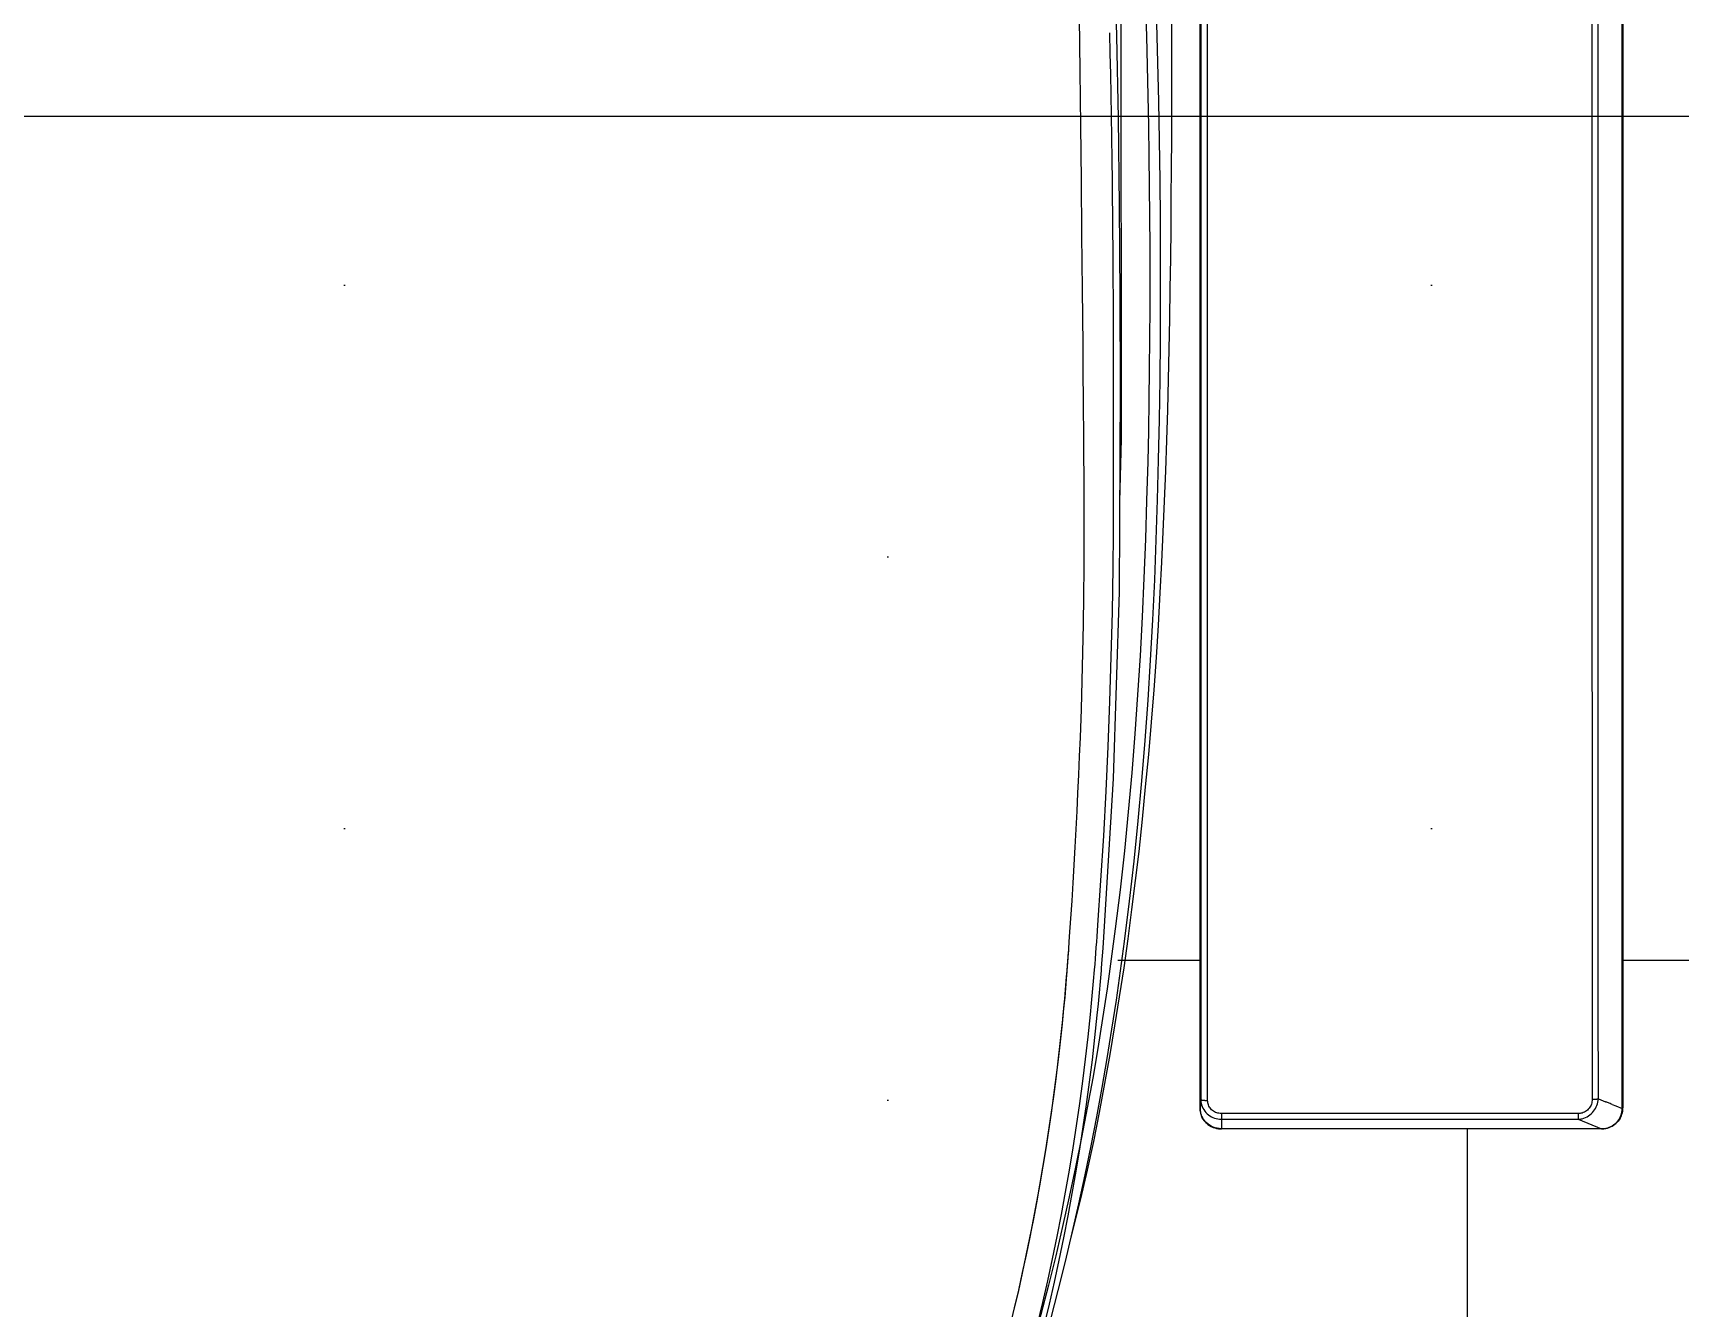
# Model space of a CAD drawing. Header units: millimetres. Extents: x 7294529 to 7346664, y 234399 to 276449.
# Drawn here: x 7302490.3 to 7302730.8, y 250570.3 to 250756.6 of the extents above; entities that cross this region are included whole.
import ezdxf
from ezdxf.xclip import XClip

# ---------------------------------------------------------------- set-up
doc = ezdxf.new("R2010")
doc.units = ezdxf.units.MM
doc.header["$LTSCALE"] = 100
doc.header["$XCLIPFRAME"] = 2
for name, color, linetype in [('AA-BORD-XREF', 15, 'Continuous'), ('BP', 7, 'Continuous'), ('U-39B-EX$0$FUR_욕실', 8, 'Continuous'), ('U-39B-EX$0$HAT', 8, 'Continuous'), ('U-39B-EX$0$S-ELE', 4, 'Continuous')]:
    doc.layers.add(name, color=color, linetype=linetype)
doc.layers.add('Defpoint', color=142, linetype='Continuous', plot=False)

# ---------------------------------------------------------------- blocks, each defined once
blk = doc.blocks.new('U-39B-EX$0$대변기')
blk.add_wipeout([(22.25, 172.54), (8.91, 147.75), (6.75, 136.34), (0, 0), (6.75, -136.34), (8.91, -147.75), (22.08, -172.29), (48.75, -190.93), (71.39, -195), (166.78, -195), (163.87, -199.59), (211.56, -201.09), (211.59, -201.6), (211.81, -202.64), (212.51, -203.59), (213.12, -203.98), (214.15, -204.2), (220.75, -204.2), (220.75, -206.36), (211.68, -206.36), (211.16, -206.4), (210.27, -206.68), (209.31, -207.43), (208.75, -208.41), (208.59, -209.09), (208.56, -209.46), (208.57, -265.02), (208.68, -265.02), (208.78, -265.75), (209.15, -266.63), (209.44, -267.04), (210.11, -267.63), (210.66, -267.92), (211.05, -268.03), (211.75, -268.12), (489.29, -268.12), (490.39, -267.86), (490.87, -267.71), (491.45, -267.22), (492.01, -266.5), (492.24, -265.95), (492.34, -265.59), (492.39, -265), (492.39, -209.47), (492.27, -208.62), (492.05, -208.04), (491.65, -207.42), (491.18, -206.97), (490.66, -206.65), (490.05, -206.44), (489.56, -206.38), (489.29, -206.36), (294.65, -206.36), (294.65, -204.2), (299.37, -204.2), (299.93, -204.14), (300.82, -203.77), (301.13, -203.53), (301.57, -203.01), (301.8, -202.57), (301.98, -201.86), (301.98, -201.81), (356.76, -202.11), (409.65, -200.73), (451.07, -197.49), (521.76, -184.13), (558.83, -171.77), (607.51, -146.93), (640.32, -121.72), (666.4, -92.64), (682.86, -64.81), (689.37, -48.84), (694.46, -30.58), (696.68, -17.3), (697.46, -8.65), (697.7, 0.02), (696.02, 21.31), (691.27, 41.8), (683.34, 62.6), (669.05, 87.71), (652.78, 108.07), (630.64, 128.96), (599.08, 150.93), (558.2, 170.85), (516.94, 184.22), (478.6, 192.5), (440.58, 197.36), (409.56, 199.56), (375.33, 200.69), (311.09, 200.7), (281.72, 200.87), (251.35, 200.76), (223.33, 200.38), (188.29, 199.95), (182.4, 198.16), (177.52, 194.77), (79.8, 195), (40.7, 194.57), (37.25, 193.23), (37.25, 185.31)]).dxf.layer = 'U-39B-EX$0$FUR_욕실'
at = {"layer": 'U-39B-EX$0$FUR_욕실'}
for p, q in [((211.99, -191.34), (332.78, -194.14)), ((465.96, -192.15), (468.22, -191.98)), ((465.96, -192.15), (468.22, -191.98)), ((391.64, -194.87), (328.3, -194.83)), ((400.7, -194.62), (391.64, -194.87)), ((489.29, -206.36, 0), (211.75, -206.36, 0)), ((489.29, -206.36, 0), (211.75, -206.36, 0)), ((488.08, -206.46, 0), (489.42, -206.37, 0)), ((489.42, -206.37, 0), (489.29, -206.36, 0)), ((488.23, -207.46, 0), (221.7, -207.46, 0)), ((490.14, -261.59, 0), (490.14, -209.47, 0)), ((490.97, -209.47, 0), (490.97, -261.59, 0)), ((490.97, -209.47, 0), (492.39, -209.47, 0)), ((492.39, -265, 0), (492.39, -209.47, 0)), ((492.39, -265, 0), (492.39, -209.47, 0)), ((492.39, -209.47, 0), (492.39, -209.47, 0)), ((492.39, -209.47, 0), (492.39, -209.47, 0)), ((490.97, -261.59, 0), (490.97, -261.59, 0)), ((490.97, -261.59, 0), (492.39, -265, 0)), ((487.98, -264.53, 0), (488.13, -264.89, 0)), ((488.13, -264.89, 0), (488.41, -265.57, 0)), ((488.81, -266.53, 0), (489.03, -267.08, 0)), ((492.39, -265, 0), (492.39, -265, 0)), ((492.39, -265, 0), (492.39, -265, 0)), ((492.39, -265.02, 0), (492.39, -265.03, 0)), ((211.75, -268.07, 0), (489.29, -268.07, 0)), ((211.75, -268.12, 0), (489.29, -268.12, 0)), ((489.03, -267.08, 0), (489.41, -267.99, 0)), ((489.41, -268.03, 0), (489.29, -268.07, 0)), ((489.41, -268.03, 0), (489.39, -268.03, 0)), ((490.39, -267.86, 0), (490.51, -267.82, 0))]:
    blk.add_line(p, q, dxfattribs=at)
for points in [[(384.1, -194.69), (413.91, -194.56), (441.2, -193.67), (465.96, -192.15)], [(332.76, -194.14), (344.74, -194.38), (357.46, -194.55), (370.69, -194.66), (384.1, -194.69)]]:
    blk.add_lwpolyline(points, dxfattribs=at)
at = {"layer": 'U-39B-EX$0$FUR_욕실', "elevation": 0, "flags": 128}
for points in [[(489.42, -206.37), (488.81, -206.37), (486.35, -206.37), (476.52, -206.37), (437.21, -206.37), (279.95, -206.37), (270.77, -206.37), (214.54, -206.37), (211.89, -206.37)], [(211.89, -206.37), (214.54, -206.37), (270.77, -206.37), (350.66, -206.37), (406.89, -206.37), (463.12, -206.37), (489.42, -206.37)], [(221.55, -206.46), (223.53, -206.46), (231.43, -206.46), (263.07, -206.46), (389.6, -206.46), (431.86, -206.46), (488.08, -206.46)], [(490.14, -209.47), (490.29, -209.47), (490.43, -209.47), (490.56, -209.47), (490.68, -209.47), (490.78, -209.47), (490.86, -209.47), (490.93, -209.47), (490.97, -209.47)], [(492.39, -209.47), (492.39, -209.47), (492.39, -209.47), (492.39, -209.47), (492.39, -209.47), (492.39, -209.47), (492.39, -209.47), (492.39, -209.47), (492.39, -209.47)], [(221.93, -263.52), (339.15, -263.56), (398.71, -263.59), (458.27, -263.62), (488.06, -263.64)], [(489.39, -268.03), (380.66, -268.03), (350.65, -268.03), (230.61, -268.03), (211.92, -268.03)], [(211.93, -268.01), (212.54, -268.01), (215, -268.01), (224.83, -268.01), (264.14, -268.01), (342.77, -268), (416.09, -268), (489.41, -267.99)]]:
    blk.add_lwpolyline(points, dxfattribs=at)
at = {"layer": 'U-39B-EX$0$FUR_욕실'}
blk.add_arc((489.38, -267.98, 0), 0.0552, 309.1807, 353.2364, dxfattribs=at)
for points, knots in [([(198.39, -168.28, 0), (198.39, -168.7, 0), (198.4, -170.2, 0), (198.63, -172.74, 0), (199.29, -175.91, 0), (200.45, -178.92, 0), (202.1, -181.67, 0), (204.2, -183.95, 0), (206.81, -185.93, 0), (209.96, -187.49, 0), (213.56, -188.58, 0), (217.28, -189.28, 0), (224.74, -190.2, 0), (238.4, -191.75, 0), (257.98, -193.82, 0), (279.92, -195.74, 0), (301.73, -197.24, 0), (322.27, -198.22, 0), (341.41, -198.78, 0), (359.05, -199.03, 0), (376.89, -199.03, 0), (396.39, -198.74, 0), (417.57, -198.02, 0), (440.37, -196.53, 0), (461.42, -194.34, 0), (480.64, -191.53, 0), (498.01, -188.31, 0), (515.24, -184.34, 0), (531.63, -179.77, 0), (547.17, -174.62, 0), (561.86, -168.97, 0), (576.26, -162.58, 0), (590.29, -155.44, 0), (603.88, -147.53, 0), (616.39, -139.21, 0), (627.84, -130.55, 0), (638.27, -121.66, 0), (648.12, -112.12, 0), (657.31, -101.96, 0), (665.44, -91.56, 0), (672.5, -80.98, 0), (678.55, -70.32, 0), (683.82, -59.25, 0), (688.21, -47.9, 0), (691.68, -36.31, 0), (694.21, -24.54, 0), (695.79, -12.6, 0), (696.31, -1.18, 0), (695.89, 9.64, 0), (694.74, 19.83, 0), (692.89, 29.91, 0), (690.07, 40.93, 0), (686.02, 52.8, 0), (680.51, 65.34, 0), (674, 77.38, 0), (666.63, 88.73, 0), (658.5, 99.34, 0), (649.73, 109.25, 0), (640.31, 118.58, 0), (630.36, 127.31, 0), (618.86, 136.27, 0), (605.69, 145.25, 0), (590.78, 154.03, 0), (575.33, 161.88, 0), (559.46, 168.81, 0), (541.95, 175.34, 0), (522.76, 181.24, 0), (501.9, 186.36, 0), (480.65, 190.41, 0), (459.06, 193.45, 0), (437.23, 195.59, 0), (415.66, 196.91, 0), (394.45, 197.64, 0), (373.63, 197.93, 0), (353.05, 197.82, 0), (332.51, 197.38, 0), (312.07, 196.6, 0), (291.74, 195.4, 0), (271.8, 193.9, 0), (255.53, 192.29, 0), (242.7, 191.13, 0), (233.17, 190.38, 0), (223.76, 189.31, 0), (216.13, 188.11, 0), (210.32, 186.52, 0), (206.85, 184.79, 0), (204.18, 182.73, 0), (202.11, 180.5, 0), (200.4, 177.68, 0), (199.17, 174.36, 0), (198.49, 170.79, 0), (198.42, 168.33, 0), (198.39, 167.1, 0)], [0, 0, 0, 0, 0.001013, 0.003622, 0.006228, 0.009035, 0.011841, 0.014627, 0.017416, 0.020908, 0.024426, 0.027971, 0.031501, 0.045381, 0.066017, 0.085104, 0.104198, 0.12328, 0.137934, 0.152601, 0.167268, 0.181921, 0.200236, 0.218565, 0.236881, 0.250956, 0.265043, 0.279128, 0.293198, 0.305689, 0.318219, 0.330762, 0.343296, 0.355806, 0.368283, 0.37916, 0.390074, 0.400992, 0.41189, 0.422754, 0.432485, 0.442242, 0.451997, 0.461726, 0.47128, 0.480865, 0.490446, 0.499993, 0.508129, 0.516286, 0.524445, 0.532584, 0.543445, 0.554344, 0.565246, 0.576112, 0.586613, 0.597144, 0.607694, 0.61824, 0.628753, 0.642488, 0.65626, 0.670054, 0.683843, 0.697592, 0.714681, 0.731786, 0.74888, 0.766406, 0.783944, 0.801471, 0.818416, 0.835382, 0.852348, 0.869292, 0.88688, 0.904485, 0.922096, 0.939692, 0.948425, 0.957164, 0.965892, 0.974611, 0.978706, 0.982792, 0.98541, 0.988024, 0.991033, 0.994042, 0.997019, 1, 1, 1, 1]), ([(216.43, 189.48, 0), (218.56, 189.89, 0), (223.77, 190.88, 0), (232.28, 191.76, 0), (241.85, 192.56, 0), (254.52, 193.72, 0), (270.37, 195.32, 0), (289.67, 196.82, 0), (309.32, 198.03, 0), (329.55, 198.88, 0), (350.38, 199.37, 0), (371.78, 199.53, 0), (393.43, 199.26, 0), (415.08, 198.52, 0), (436.66, 197.22, 0), (458.08, 195.16, 0), (477.79, 192.44, 0), (495.73, 189.19, 0), (511.91, 185.61, 0), (527.93, 181.34, 0), (543.99, 176.27, 0), (560.03, 170.29, 0), (576, 163.32, 0), (591.53, 155.43, 0), (606.54, 146.59, 0), (619.78, 137.56, 0), (631.36, 128.53, 0), (641.4, 119.73, 0), (650.88, 110.33, 0), (659.72, 100.34, 0), (667.92, 89.64, 0), (675.35, 78.19, 0), (681.92, 66.02, 0), (687.48, 53.36, 0), (691.56, 41.38, 0), (694.41, 30.24, 0), (696.28, 20.05, 0), (697.44, 9.75, 0), (697.86, -1.19, 0), (697.33, -12.73, 0), (695.75, -24.79, 0), (693.19, -36.69, 0), (689.69, -48.4, 0), (685.25, -59.87, 0), (679.94, -71.04, 0), (673.83, -81.8, 0), (666.71, -92.48, 0), (658.52, -102.97, 0), (649.27, -113.21, 0), (639.33, -122.82, 0), (628.83, -131.78, 0), (617.3, -140.51, 0), (604.71, -148.88, 0), (591.04, -156.84, 0), (576.93, -164.02, 0), (562.44, -170.44, 0), (547.68, -176.13, 0), (532.19, -181.26, 0), (516, -185.78, 0), (499.13, -189.69, 0), (482.11, -192.89, 0), (462.9, -195.75, 0), (441.5, -198.03, 0), (418.01, -199.59, 0), (394.51, -200.39, 0), (371.13, -200.68, 0), (347.95, -200.52, 0), (326.9, -199.97, 0), (307.94, -199.13, 0), (290.95, -198.09, 0), (274.24, -196.8, 0), (255.58, -195.11, 0), (237.59, -193.13, 0), (224.27, -191.69, 0), (218.47, -190.89, 0), (217.61, -190.77, 0)], [0, 0, 0, 0, 0.006414, 0.015663, 0.024923, 0.034178, 0.052154, 0.070145, 0.08813, 0.106098, 0.124692, 0.14331, 0.161928, 0.180522, 0.198654, 0.216798, 0.23493, 0.248839, 0.262762, 0.276681, 0.290586, 0.305167, 0.319791, 0.33442, 0.349026, 0.363592, 0.374762, 0.385967, 0.397177, 0.408367, 0.419523, 0.431089, 0.442694, 0.454295, 0.465855, 0.474529, 0.483225, 0.491917, 0.500588, 0.510762, 0.520971, 0.531186, 0.541366, 0.55172, 0.562103, 0.572488, 0.582845, 0.594387, 0.605965, 0.617564, 0.629159, 0.640716, 0.653946, 0.667211, 0.680502, 0.693803, 0.70709, 0.720335, 0.734871, 0.749421, 0.763973, 0.778513, 0.798415, 0.818332, 0.838233, 0.858409, 0.878602, 0.898779, 0.914313, 0.929857, 0.945405, 0.960943, 0.982757, 0.997423, 1, 1, 1, 1]), ([(604.54, -145.97), (603.46, -146.55), (601.25, -147.74), (596.75, -150.11), (591.02, -153.03), (584.09, -156.41), (570.08, -162.83), (548.45, -171.26), (528.59, -176.92), (518.52, -179.28)], [0, 0, 0, 0, 0.039701, 0.081457, 0.164878, 0.24822, 0.331513, 0.664619, 1, 1, 1, 1]), ([(465.89, -191.16), (466.97, -191.08), (470.24, -190.82), (477.84, -190.14), (488.7, -188.83), (501.67, -186.75), (518.82, -183.3), (539.9, -177.76), (560.4, -170.62), (576.39, -163.99), (586.21, -159.46), (593.97, -155.62), (599.75, -152.64), (603.58, -150.6), (605.49, -149.57)], [0, 0, 0, 0, 0.022282, 0.066856, 0.156105, 0.245608, 0.335377, 0.513517, 0.690371, 0.778671, 0.867053, 0.911312, 0.955625, 1, 1, 1, 1]), ([(468.22, -191.98), (468.55, -191.95), (471.07, -191.75), (477.95, -191.13), (488.83, -189.82), (501.85, -187.73), (519.05, -184.27), (540.19, -178.72), (560.75, -171.56), (576.79, -164.91), (586.63, -160.36), (594.41, -156.51), (600.21, -153.53), (604.05, -151.48), (605.97, -150.45)], [0, 0, 0, 0, 0.006979, 0.052255, 0.142908, 0.23382, 0.325002, 0.505945, 0.685583, 0.775273, 0.865045, 0.909975, 0.954955, 1, 1, 1, 1]), ([(175.32, -171.85, 0), (175.4, -173.08, 0), (175.56, -175.55, 0), (176.26, -179.12, 0), (177.36, -182.47, 0), (178.87, -185.54, 0), (180.8, -188.24, 0), (183.26, -190.69, 0), (186.23, -192.71, 0), (189.8, -194.3, 0), (193.72, -195.27, 0), (202.89, -196.3, 0), (217.22, -197.59, 0), (237.03, -199.1, 0), (257.29, -200.29, 0), (276.28, -201.11, 0), (293.92, -201.65, 0), (310.1, -201.99, 0), (326.56, -202.17, 0), (343.47, -202.2, 0), (360.78, -202.1, 0), (378.43, -201.85, 0), (396.2, -201.36, 0), (414.39, -200.54, 0), (432.96, -199.35, 0), (445.55, -198.06, 0), (451.85, -197.41, 0)], [0, 0, 0, 0, 0.011878, 0.023745, 0.03504, 0.046327, 0.057664, 0.069006, 0.082797, 0.096612, 0.112546, 0.128518, 0.202229, 0.276443, 0.350679, 0.424875, 0.480613, 0.536408, 0.592191, 0.64791, 0.70551, 0.763162, 0.820811, 0.878407, 0.939206, 1, 1, 1, 1]), ([(518.55, -179.28), (504.95, -182.48), (489.44, -185.08), (472.95, -186.64), (469.91, -186.9), (468.18, -187.03), (463.84, -187.35), (452.98, -188.08), (442.55, -188.59), (435.19, -188.88)], [0, 0, 0, 0, 0.500485, 0.562901, 0.594113, 0.609721, 0.625329, 0.750198, 1, 1, 1, 1]), ([(518.52, -179.28), (511.68, -180.89), (497.91, -183.66), (482.26, -185.77), (471.81, -186.77), (468.15, -187.05), (466.23, -187.19), (466.05, -187.2)], [0, 0, 0, 0, 0.397095, 0.792478, 0.89126, 0.990019, 1, 1, 1, 1]), ([(451.85, -197.41, 0), (457.52, -196.72, 0), (468.86, -195.34, 0), (485.79, -192.48, 0), (499.12, -189.85, 0), (506.74, -187.86, 0), (508.79, -187.32, 0)], [0, 0, 0, 0, 0.296042, 0.5920677, 0.8899474, 1, 1, 1, 1]), ([(435.19, -188.88), (429.67, -189.09), (418.67, -189.39), (406.31, -189.48), (398.11, -189.43), (392.68, -189.39), (383.23, -189.32), (364.5, -189.15), (338.02, -188.86), (316.92, -188.57), (307.92, -188.38)], [0, 0, 0, 0, 0.128721, 0.256371, 0.28812, 0.31977, 0.382879, 0.508337, 0.75621, 1, 1, 1, 1]), ([(384.1, -193.69), (386.29, -193.69), (390.66, -193.69), (397.21, -193.69), (403.77, -193.69), (416.87, -193.56), (436.5, -193.01), (455.01, -191.96), (464.8, -191.24), (465.89, -191.16)], [0, 0, 0, 0, 0.080106, 0.160211, 0.240304, 0.320362, 0.640313, 0.960036, 1, 1, 1, 1]), ([(332.26, -193.14), (336.29, -193.23), (344.58, -193.4), (353.97, -193.52), (360.44, -193.58), (364.9, -193.62), (372.79, -193.67), (379.57, -193.69), (384.1, -193.69)], [0, 0, 0, 0, 0.233226, 0.479703, 0.543407, 0.607851, 0.73758, 1, 1, 1, 1]), ([(488.08, -206.46, 0), (488.08, -206.46, 0), (488.26, -206.46, 0), (488.78, -206.51, 0), (489.6, -206.84, 0), (490.37, -207.54, 0), (490.86, -208.46, 0), (490.97, -209.14, 0), (490.97, -209.47, 0), (490.97, -209.47, 0)], [0, 0, 0, 0, 0.000013, 0.118887, 0.338203, 0.560788, 0.781534, 0.999987, 1, 1, 1, 1]), ([(492.39, -209.47, 0), (492.38, -209.42, 0), (492.38, -209.01, 0), (492.2, -208.22, 0), (491.62, -207.3, 0), (490.79, -206.66, 0), (490.02, -206.41, 0), (489.56, -206.37, 0), (489.42, -206.37, 0), (489.42, -206.37, 0)], [0, 0, 0, 0, 0.034273, 0.256775, 0.498868, 0.705944, 0.913527, 0.999987, 1, 1, 1, 1]), ([(489.42, -206.37, 0), (489.56, -206.38, 0), (490.02, -206.4, 0), (490.78, -206.65, 0), (491.62, -207.29, 0), (492.21, -208.22, 0), (492.38, -209.01, 0), (492.39, -209.42, 0), (492.39, -209.47, 0), (492.39, -209.47, 0)], [0, 0, 0, 0, 0.08607, 0.293082, 0.500038, 0.742485, 0.965616, 0.999987, 1, 1, 1, 1]), ([(489.61, -206.38, 0), (489.59, -206.38, 0), (489.54, -206.38, 0), (489.5, -206.37, 0), (489.48, -206.37, 0)], [0, 0, 0, 0, 0.502996, 1, 1, 1, 1]), ([(492.36, -209.46, 0), (492.31, -209.05, 0), (492.22, -208.23, 0), (491.5, -207.24, 0), (490.82, -206.65, 0), (490.38, -206.57, 0), (490.34, -206.57, 0)], [0, 0, 0, 0, 0.322722, 0.644299, 0.966017, 1, 1, 1, 1]), ([(490.14, -209.47, 0), (490.12, -209.24, 0), (490.07, -208.78, 0), (489.72, -208.16, 0), (489.21, -207.7, 0), (488.68, -207.48, 0), (488.34, -207.47, 0), (488.23, -207.46, 0)], [0, 0, 0, 0, 0.224716, 0.44952, 0.671495, 0.885383, 1, 1, 1, 1]), ([(492.39, -209.47, 0), (492.39, -209.47, 0), (492.39, -209.47, 0), (492.39, -209.47, 0), (492.39, -209.47, 0)], [0, 0, 0, 0, 0.141615, 1, 1, 1, 1]), ([(490.97, -261.59, 0), (490.97, -261.59, 0), (490.96, -261.78, 0), (490.89, -262.31, 0), (490.53, -263.12, 0), (489.84, -263.87, 0), (488.97, -264.37, 0), (488.31, -264.51, 0), (487.98, -264.53, 0), (487.98, -264.53, 0)], [0, 0, 0, 0, 0.000013, 0.126605, 0.350795, 0.569711, 0.782634, 0.999987, 1, 1, 1, 1]), ([(488.06, -263.64, 0), (488.29, -263.62, 0), (488.76, -263.57, 0), (489.39, -263.21, 0), (489.87, -262.67, 0), (490.11, -262.09, 0), (490.13, -261.72, 0), (490.14, -261.59, 0)], [0, 0, 0, 0, 0.217917, 0.435576, 0.658512, 0.880199, 1, 1, 1, 1]), ([(487.98, -264.53, 0), (487.32, -264.53, 0), (484.02, -264.53, 0), (470.18, -264.52, 0), (414.82, -264.51, 0), (329.4, -264.49, 0), (254.52, -264.48, 0), (221.83, -264.47, 0), (221.83, -264.47, 0)], [0, 0, 0, 0, 0.007429, 0.037145, 0.15601, 0.631471, 1, 1, 1, 1, 1]), ([(488.81, -266.53, 0), (488.73, -266.35, 0), (488.6, -266.03, 0), (488.47, -265.71, 0), (488.41, -265.57, 0)], [0, 0, 0, 0, 0.56, 1, 1, 1, 1]), ([(492.39, -265.02, 0), (492.39, -265.02, 0), (492.39, -265.13, 0), (492.37, -265.58, 0), (492.15, -266.35, 0), (491.69, -267, 0), (491.11, -267.53, 0), (490.41, -267.91, 0), (489.74, -268.03, 0), (489.41, -268.03, 0), (489.41, -268.03, 0)], [0, 0, 0, 0, 0.000013, 0.071433, 0.285685, 0.499925, 0.571309, 0.787518, 0.999987, 1, 1, 1, 1]), ([(489.43, -267.99, 0), (489.76, -267.95, 0), (490.42, -267.88, 0), (491.1, -267.48, 0), (491.67, -266.97, 0), (492.13, -266.33, 0), (492.36, -265.58, 0), (492.38, -265.14, 0), (492.39, -265.03, 0)], [0, 0, 0, 0, 0.212362, 0.427936, 0.499095, 0.713055, 0.928022, 1, 1, 1, 1]), ([(492.39, -265.03, 0), (492.39, -265.02, 0), (492.39, -265.01, 0), (492.39, -265, 0), (492.39, -265, 0)], [0, 0, 0, 0, 0.9976675, 1, 1, 1, 1]), ([(492.39, -265, 0), (492.39, -265, 0), (492.39, -265.01, 0), (492.39, -265.02, 0), (492.39, -265.02, 0)], [0, 0, 0, 0, 0.000972, 1, 1, 1, 1]), ([(489.29, -268.07, 0), (489.64, -268.06, 0), (490.03, -268.06, 0), (490.35, -267.87, 0), (490.38, -267.85, 0)], [0, 0, 0, 0, 0.903191, 1, 1, 1, 1]), ([(489.41, -267.99, 0), (489.41, -267.99, 0), (489.42, -267.99, 0), (489.43, -267.99, 0), (489.43, -267.99, 0)], [0, 0, 0, 0, 0.002488, 1, 1, 1, 1]), ([(490.45, -267.86, 0), (490.5, -267.85, 0), (490.89, -267.77, 0), (491.19, -267.48, 0), (491.45, -267.22, 0)], [0, 0, 0, 0, 0.119189, 1, 1, 1, 1])]:
    blk.add_open_spline(points, degree=3, knots=knots, dxfattribs=at)
for points in [[(488.08, -206.46, 0), (488.1, -206.48, 0), (488.14, -206.51, 0), (488.18, -206.74, 0), (488.22, -207.07, 0), (488.22, -207.33, 0), (488.23, -207.46, 0)], [(490.14, -261.59, 0), (490.24, -261.59, 0), (490.44, -261.59, 0), (490.69, -261.59, 0), (490.88, -261.59, 0), (490.94, -261.59, 0), (490.97, -261.59, 0)], [(488.06, -263.64, 0), (488.06, -263.73, 0), (488.05, -263.91, 0), (488.04, -264.16, 0), (488.01, -264.38, 0), (487.99, -264.48, 0), (487.98, -264.53, 0)], [(489.39, -268.03, 0), (489.4, -268.02, 0), (489.4, -268.02, 0), (489.41, -268, 0), (489.41, -267.99, 0)]]:
    blk.add_open_spline(points, degree=3, dxfattribs=at)
blk = doc.blocks.new('U-39B-EX$0$욕실-39')
at = {"layer": 'U-39B-EX$0$HAT'}
h = blk.add_hatch(dxfattribs=at)
h.set_pattern_fill('_USER', color=256, scale=300, angle=180, double=1, pattern_type=0)
h.set_pattern_definition([(180, (-1320.9, 1400), (-4e-14, -300), []), (270, (-1320.9, 1400), (300, -6e-14), [])])
h.paths.add_polyline_path([(-1320.89, 1400), (0, 1400), (0, 0), (-1320.89, 0)])
h.paths.add_polyline_path([(0, 2300), (-1000, 2300), (-1000, 1440), (0, 1440)])
at = {"layer": 'U-39B-EX$0$FUR_욕실'}
blk.add_blockref('U-39B-EX$0$대변기', (-1469.49, 399.99), dxfattribs=at)
blk = doc.blocks.new('U-39B-EX$0$S-CEN')
at = {"layer": 'U-39B-EX$0$S-ELE'}
h = blk.add_hatch(dxfattribs=at)
h.set_pattern_fill('DOTS', color=256, scale=50, angle=-90)
h.set_pattern_definition([(270, (-2583.67, 9697.5), (79.375, -39.6875), [0, -79.375])])
h.paths.add_polyline_path([(-5625, 6330), (-5625, 5260), (-3250, 5260), (-3250, 6830), (-4720, 6830), (-4720, 6330)])
blk = doc.blocks.new('U-39B-EX', base_point=(0, 0))
at = {"layer": 'U-39B-EX$0$FUR_욕실', "xscale": -1.000000000000003, "rotation": 90}
blk.add_blockref('U-39B-EX$0$욕실-39', (-3285, -3935), dxfattribs=at)
at = {"layer": 'U-39B-EX$0$S-ELE'}
blk.add_blockref('U-39B-EX$0$S-CEN', (0, -9230), dxfattribs=at)
blk = doc.blocks.new('BORD-303')
at = {"layer": 'Defpoint'}
blk.add_lwpolyline([(-29575, 445), (-31845, 445), (-31845, -1125), (-29575, -1125)], close=True, dxfattribs=at)

msp = doc.modelspace()

# ---------------------------------------------------------------- block references
at = {"layer": 'BP'}
ref = msp.add_blockref('U-39B-EX', (7306139.36, 253554.38), dxfattribs=at)
XClip(ref).set_block_clipping_path([(-7279.9999999991, 1285.0000000001), (-3835.7908654474, 1285.0000000001), (-3335.7908654474, 784.9999999997), (144.2091345536, 784.9999999997), (144.2091345536, -9729.9999999999), (-7279.9999999991, -9729.9999999999)])

# ---------------------------------------------------------------- next in the draw order: block references
at = {"layer": 'AA-BORD-XREF'}
msp.add_blockref('BORD-303', (7332599.36, 250299.38), dxfattribs=at)

doc.saveas('drawing.dxf')
